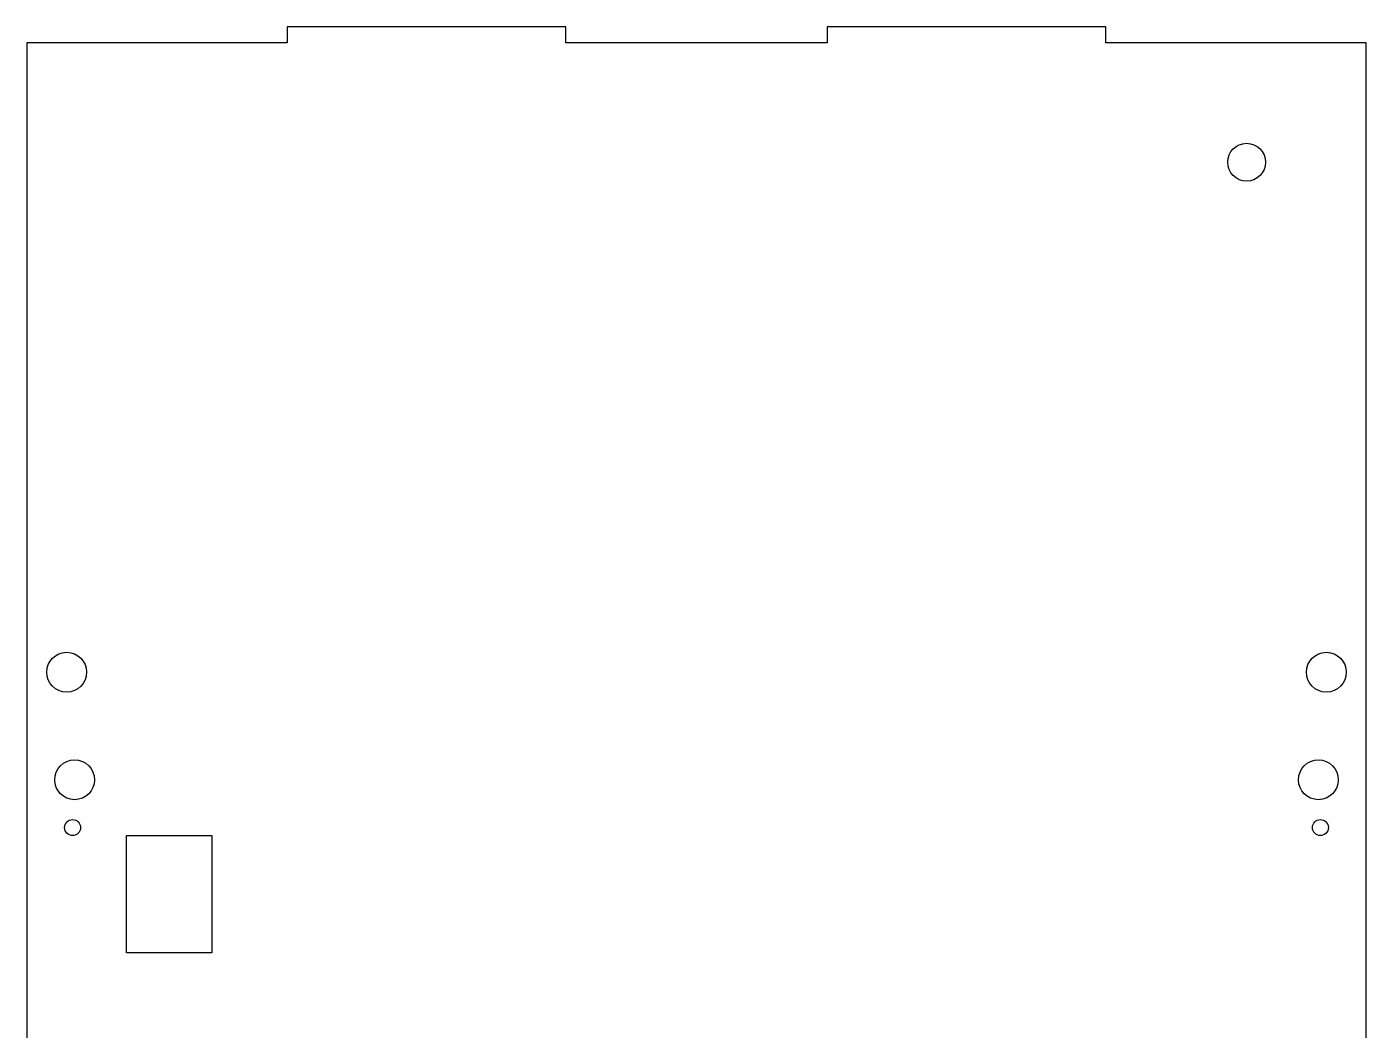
# Model space of a CAD drawing. Header units: millimetres. Extents: x -316 to 20, y -5 to 507.
# Drawn here: x -316 to 20, y 255.1 to 507 of the extents above; entities that cross this region are included whole.
import ezdxf

# ---------------------------------------------------------------- set-up
doc = ezdxf.new("R2010")
doc.units = ezdxf.units.MM

msp = doc.modelspace()

# ---------------------------------------------------------------- linework, layer by layer
for points in [[(-316, -5), (20, -5), (20, 503), (-45.3, 503), (-45.3, 507), (-115.2, 507), (-115.2, 503), (-180.8, 503), (-180.8, 507), (-250.7, 507), (-250.7, 503), (-316, 503)], [(-291, 274.6), (-291, 304), (-269.6, 304), (-269.6, 274.6)]]:
    msp.add_lwpolyline(points, close=True)
for centre, radius in [((-10, 473), 4.75), ((-306, 345), 5), ((10, 345), 5), ((-304, 318), 5), ((8, 318), 5), ((-304.5, 306), 2), ((8.5, 306), 2)]:
    msp.add_circle(centre, radius)

doc.saveas('drawing.dxf')
